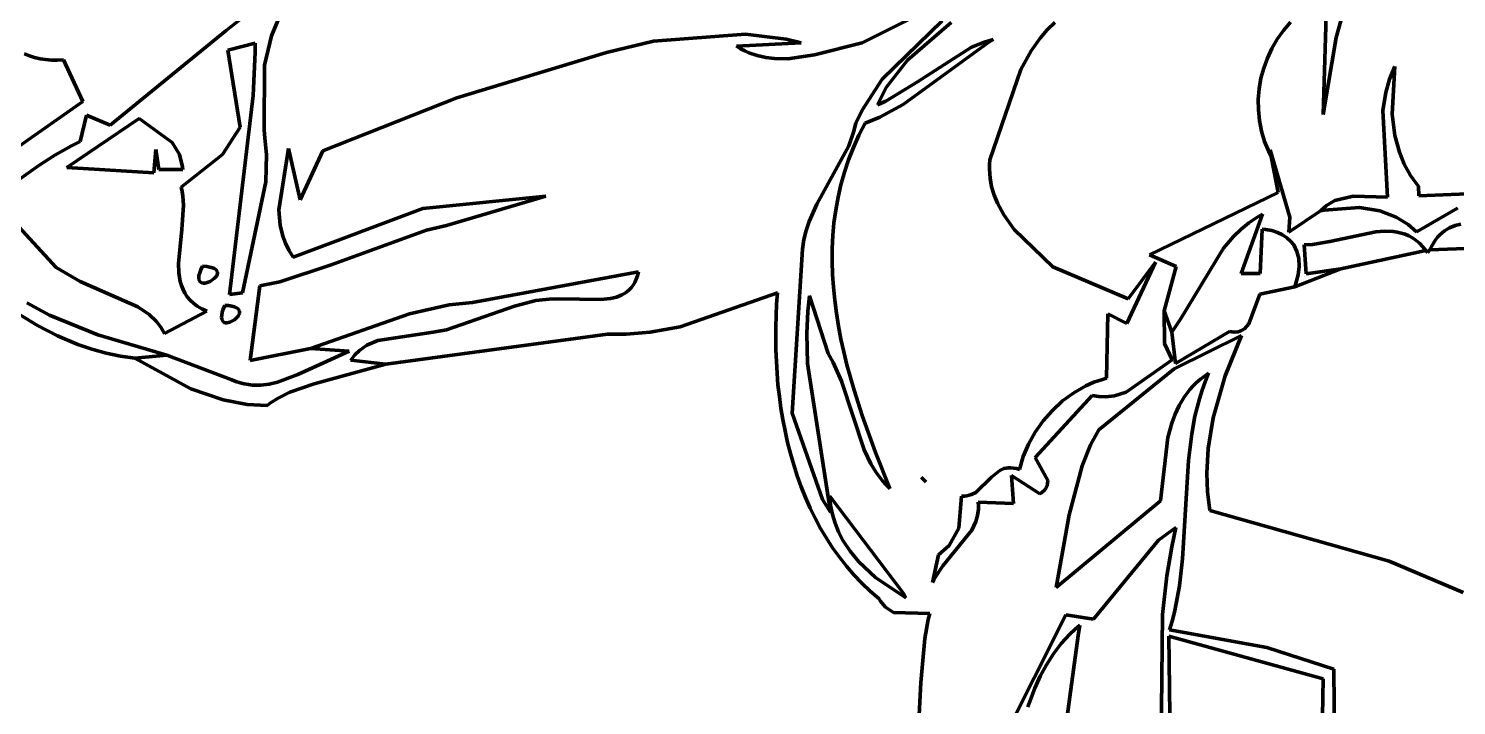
# Model space of a CAD drawing. Header units: millimetres. Extents: x 0 to 8.5, y 0 to 13.2.
# Drawn here: x 2.712 to 4.311, y 8.796 to 9.554 of the extents above; entities that cross this region are included whole.
import ezdxf

# ---------------------------------------------------------------- set-up
doc = ezdxf.new("R2010")
doc.units = ezdxf.units.MM
for name, color, linetype, lineweight in [('color#060606ff', 7, 'CONTINUOUS', 100), ('color#5c5c5cff', 7, 'CONTINUOUS', 100), ('color#ffffffff', 7, 'CONTINUOUS', 100)]:
    doc.layers.add(name, color=color, linetype=linetype, lineweight=lineweight)

msp = doc.modelspace()

# ---------------------------------------------------------------- linework, layer by layer
at = {"layer": 'color#060606ff'}
for p, q in [((4.1764, 9.5442), (4.2193, 9.6977)), ((4.1662, 9.6119), (4.1617, 9.458)), ((2.9334, 9.552), (2.9667, 9.5782)), ((2.9937, 9.5685), (2.9843, 9.546)), ((3.6457, 9.5381), (3.6992, 9.5649)), ((3.7352, 9.5628), (3.6681, 9.4974)), ((3.6962, 9.5186), (3.7451, 9.5609)), ((3.8613, 9.5611), (3.8526, 9.5526)), ((4.1173, 9.5521), (4.1252, 9.5613)), ((2.8035, 9.4459), (2.9334, 9.552)), ((2.9843, 9.546), (2.9765, 9.5132)), ((3.4118, 9.5399), (3.5148, 9.5477)), ((3.5148, 9.5477), (3.5603, 9.5421)), ((3.8526, 9.5526), (3.8448, 9.5435)), ((4.1103, 9.5422), (4.1173, 9.5521)), ((2.9659, 9.5376), (2.9352, 9.5301)), ((2.9352, 9.5301), (2.9492, 9.4435)), ((2.9659, 9.5278), (2.9659, 9.5376)), ((3.3594, 9.5272), (3.4118, 9.5399)), ((3.5771, 9.5381), (3.5049, 9.5343)), ((3.5049, 9.5343), (3.5095, 9.5315)), ((3.5095, 9.5315), (3.5141, 9.5291)), ((3.5141, 9.5291), (3.5187, 9.527)), ((3.5603, 9.5421), (3.5771, 9.5381)), ((3.592, 9.5246), (3.6457, 9.5381)), ((3.6914, 9.4689), (3.7874, 9.5388)), ((3.768, 9.5332), (3.7074, 9.4943)), ((3.7823, 9.539), (3.768, 9.5332)), ((3.7924, 9.5419), (3.7823, 9.539)), ((3.7874, 9.5388), (3.7924, 9.5419)), ((3.8346, 9.529), (3.8232, 9.5084)), ((3.8448, 9.5435), (3.8346, 9.529)), ((4.0992, 9.521), (4.1043, 9.5319)), ((4.1043, 9.5319), (4.1103, 9.5422)), ((4.1617, 9.458), (4.1764, 9.5442)), ((2.7075, 9.5257), (2.7132, 9.5236)), ((2.7132, 9.5236), (2.719, 9.5218)), ((2.719, 9.5218), (2.725, 9.5204)), ((2.725, 9.5204), (2.7312, 9.5194)), ((2.7312, 9.5194), (2.7377, 9.5189)), ((2.7377, 9.5189), (2.7443, 9.5188)), ((2.7443, 9.5188), (2.7512, 9.5191)), ((2.7512, 9.5191), (2.7728, 9.4725)), ((2.9637, 9.479), (2.9659, 9.5278)), ((2.9765, 9.5132), (2.9758, 9.4408)), ((3.1918, 9.4766), (3.3594, 9.5272)), ((3.5187, 9.527), (3.5281, 9.5238)), ((3.5281, 9.5238), (3.5377, 9.5217)), ((3.5377, 9.5217), (3.5474, 9.5205)), ((3.5474, 9.5205), (3.5622, 9.5204)), ((3.5622, 9.5204), (3.592, 9.5246)), ((3.6725, 9.4882), (3.6962, 9.5186)), ((4.0952, 9.5098), (4.0992, 9.521)), ((3.6681, 9.4974), (3.6454, 9.4626)), ((3.8232, 9.5084), (3.7886, 9.4071)), ((4.0901, 9.4867), (4.0921, 9.4984)), ((4.0921, 9.4984), (4.0952, 9.5098)), ((4.236, 9.4973), (4.2319, 9.4825)), ((4.2419, 9.5118), (4.236, 9.4973)), ((4.2389, 9.4584), (4.2419, 9.5118)), ((3.6627, 9.4686), (3.6725, 9.4882)), ((3.7074, 9.4943), (3.6722, 9.4728)), ((4.0891, 9.4748), (4.0901, 9.4867)), ((4.2319, 9.4825), (4.2287, 9.4624)), ((2.7728, 9.4725), (2.5469, 9.3136)), ((2.9373, 9.2561), (2.9637, 9.479)), ((3.0415, 9.4172), (3.1918, 9.4766)), ((3.6722, 9.4728), (3.6627, 9.4686)), ((3.6655, 9.4549), (3.6914, 9.4689)), ((4.0892, 9.463), (4.0891, 9.4748)), ((2.8359, 9.4533), (2.7552, 9.3984)), ((2.7698, 9.4277), (2.777, 9.4572)), ((2.777, 9.4572), (2.8035, 9.4459)), ((2.873, 9.4266), (2.8359, 9.4533)), ((3.6454, 9.4626), (3.6385, 9.4483)), ((3.649, 9.4483), (3.6655, 9.4549)), ((4.0904, 9.4511), (4.0892, 9.463)), ((4.0927, 9.4393), (4.0904, 9.4511)), ((4.2287, 9.4624), (4.2339, 9.3651)), ((4.242, 9.4342), (4.2389, 9.4584)), ((2.9492, 9.4435), (2.9295, 9.4132)), ((2.9758, 9.4408), (2.9769, 9.4312)), ((3.636, 9.4379), (3.6307, 9.4229)), ((3.6357, 9.421), (3.6419, 9.4348)), ((3.6385, 9.4483), (3.636, 9.4379)), ((3.6419, 9.4348), (3.649, 9.4483)), ((4.0962, 9.4277), (4.0927, 9.4393)), ((4.247, 9.4156), (4.242, 9.4342)), ((2.7417, 9.4122), (2.7603, 9.4227)), ((2.7603, 9.4227), (2.7698, 9.4277)), ((2.8526, 9.3925), (2.8545, 9.4185)), ((2.8545, 9.4185), (2.8581, 9.3962)), ((2.8811, 9.4129), (2.873, 9.4266)), ((2.9769, 9.4312), (2.9785, 9.4129)), ((2.9925, 9.3511), (3.0034, 9.4198)), ((3.0034, 9.4198), (3.0164, 9.3623)), ((3.0164, 9.3623), (3.0415, 9.4172)), ((3.6307, 9.4229), (3.5949, 9.3573)), ((3.6303, 9.4072), (3.6357, 9.421)), ((4.1009, 9.4164), (4.0962, 9.4277)), ((4.1243, 9.3428), (4.1022, 9.4182)), ((4.1022, 9.4182), (4.1036, 9.4108)), ((2.6891, 9.3761), (2.7237, 9.4008)), ((2.7237, 9.4008), (2.7417, 9.4122)), ((2.8847, 9.3992), (2.8811, 9.4129)), ((2.9295, 9.4132), (2.8832, 9.3764)), ((2.9785, 9.4129), (2.9779, 9.3826)), ((3.6256, 9.3933), (3.6303, 9.4072)), ((3.7882, 9.4018), (3.788, 9.3967)), ((3.7886, 9.4071), (3.7882, 9.4018)), ((4.1036, 9.4108), (4.1009, 9.4164)), ((4.2525, 9.4023), (4.247, 9.4156)), ((4.2596, 9.3896), (4.2525, 9.4023)), ((2.7552, 9.3984), (2.8526, 9.3925)), ((2.8581, 9.3962), (2.885, 9.3962)), ((2.885, 9.3962), (2.8847, 9.3992)), ((3.6217, 9.3792), (3.6256, 9.3933)), ((3.788, 9.3967), (3.7887, 9.3866)), ((3.7887, 9.3866), (3.7905, 9.3769)), ((4.2654, 9.3815), (4.2596, 9.3896)), ((2.8832, 9.3764), (2.8843, 9.3715)), ((2.8843, 9.3715), (2.885, 9.3665)), ((2.9779, 9.3826), (2.9519, 9.258)), ((3.6185, 9.3651), (3.6217, 9.3792)), ((3.7905, 9.3769), (3.7933, 9.3675)), ((4.2685, 9.3777), (4.2654, 9.3815)), ((4.2687, 9.3666), (4.2685, 9.3777)), ((4.4358, 9.3736), (4.2687, 9.3666)), ((2.8856, 9.3562), (2.8837, 9.3289)), ((2.885, 9.3665), (2.8856, 9.3562)), ((3.2912, 9.3664), (3.1536, 9.3526)), ((3.18, 9.3335), (3.2912, 9.3664)), ((3.5949, 9.3573), (3.5861, 9.338)), ((3.6159, 9.3508), (3.6185, 9.3651)), ((3.7933, 9.3675), (3.797, 9.3584)), ((3.797, 9.3584), (3.8041, 9.3454)), ((4.1653, 9.3559), (4.1589, 9.35)), ((4.1746, 9.3614), (4.1653, 9.3559)), ((4.1952, 9.3664), (4.1746, 9.3614)), ((4.2339, 9.3651), (4.1952, 9.3664)), ((2.743, 9.2865), (2.6883, 9.3464)), ((2.9939, 9.3341), (2.9925, 9.3511)), ((3.1536, 9.3526), (3.0086, 9.2981)), ((3.5861, 9.338), (3.5827, 9.328)), ((3.614, 9.3365), (3.6159, 9.3508)), ((3.8041, 9.3454), (3.8158, 9.3291)), ((4.1589, 9.35), (4.1231, 9.326)), ((4.1231, 9.326), (4.1243, 9.3428)), ((2.8837, 9.3289), (2.8801, 9.2908)), ((2.9968, 9.3217), (2.9939, 9.3341)), ((2.9998, 9.3136), (2.9968, 9.3217)), ((3.0511, 9.2893), (3.1578, 9.3282)), ((3.1578, 9.3282), (3.18, 9.3335)), ((3.5827, 9.328), (3.5802, 9.3177)), ((3.6121, 9.3078), (3.6127, 9.3222)), ((3.6127, 9.3222), (3.614, 9.3365)), ((3.8158, 9.3291), (3.8592, 9.2871)), ((3.0037, 9.3058), (2.9998, 9.3136)), ((3.0086, 9.2981), (3.0037, 9.3058)), ((3.5786, 9.3071), (3.5673, 9.1235)), ((3.5802, 9.3177), (3.5786, 9.3071)), ((3.612, 9.2933), (3.6121, 9.3078)), ((4.1815, 9.285), (4.2767, 9.3055)), ((4.2767, 9.3055), (4.2786, 9.3032)), ((4.2786, 9.3032), (4.2812, 9.3062)), ((4.2812, 9.3062), (4.4012, 9.3106)), ((2.8801, 9.2908), (2.8805, 9.2806)), ((2.9935, 9.2706), (3.0511, 9.2893)), ((3.6124, 9.2788), (3.612, 9.2933)), ((3.9738, 9.2923), (3.9418, 9.2238)), ((3.9433, 9.2514), (3.9738, 9.2923)), ((2.7699, 9.2709), (2.743, 9.2865)), ((2.8805, 9.2806), (2.8811, 9.2757)), ((2.8811, 9.2757), (2.882, 9.271)), ((3.395, 9.2816), (3.2091, 9.2474)), ((3.3909, 9.2697), (3.3925, 9.2733)), ((3.3925, 9.2733), (3.3939, 9.2772)), ((3.3939, 9.2772), (3.395, 9.2816)), ((3.6134, 9.2643), (3.6124, 9.2788)), ((3.8592, 9.2871), (3.9433, 9.2514)), ((4.13, 9.265), (4.1815, 9.285)), ((2.8345, 9.2426), (2.7699, 9.2709)), ((2.882, 9.271), (2.8834, 9.2664)), ((2.8834, 9.2664), (2.8851, 9.262)), ((2.8851, 9.262), (2.8872, 9.2578)), ((2.8872, 9.2578), (2.8899, 9.2538)), ((2.9519, 9.258), (2.9373, 9.2561)), ((2.9602, 9.1823), (2.9712, 9.2658)), ((2.9712, 9.2658), (2.9935, 9.2706)), ((3.3765, 9.2557), (3.3794, 9.2573)), ((3.3794, 9.2573), (3.3821, 9.2591)), ((3.3821, 9.2591), (3.3846, 9.2613)), ((3.3846, 9.2613), (3.3869, 9.2638)), ((3.3869, 9.2638), (3.389, 9.2666)), ((3.389, 9.2666), (3.3909, 9.2697)), ((3.5506, 9.2581), (3.4416, 9.2199)), ((3.5497, 9.2456), (3.5506, 9.2581)), ((3.6148, 9.2498), (3.6134, 9.2643)), ((4.0907, 9.2565), (4.13, 9.265)), ((2.7101, 9.2469), (2.7357, 9.233)), ((2.8472, 9.234), (2.8345, 9.2426)), ((2.8899, 9.2538), (2.8931, 9.25)), ((2.8931, 9.25), (2.8968, 9.2465)), ((2.8968, 9.2465), (2.9011, 9.2433)), ((2.9011, 9.2433), (2.9061, 9.2403)), ((3.1831, 9.2447), (3.1388, 9.2345)), ((3.1802, 9.2166), (3.2561, 9.2431)), ((3.2091, 9.2474), (3.1831, 9.2447)), ((3.2561, 9.2431), (3.2802, 9.2494)), ((3.2802, 9.2494), (3.2951, 9.2512)), ((3.2951, 9.2512), (3.3053, 9.2513)), ((3.3053, 9.2513), (3.3531, 9.2506)), ((3.3531, 9.2506), (3.3637, 9.2517)), ((3.3637, 9.2517), (3.3704, 9.2532)), ((3.3704, 9.2532), (3.3765, 9.2557)), ((3.5487, 9.22), (3.5497, 9.2456)), ((3.5847, 9.2377), (3.5865, 9.2547)), ((3.5865, 9.2547), (3.6075, 9.1902)), ((3.6167, 9.2354), (3.6148, 9.2498)), ((4.0785, 9.2234), (4.0907, 9.2565)), ((2.7221, 9.2214), (2.6933, 9.2389)), ((2.7357, 9.233), (2.7898, 9.2112)), ((2.8554, 9.2259), (2.8472, 9.234)), ((2.8603, 9.2196), (2.8554, 9.2259)), ((2.9117, 9.2377), (2.8644, 9.2124)), ((2.9061, 9.2403), (2.9117, 9.2377)), ((3.1388, 9.2345), (3.028, 9.1957)), ((3.5835, 9.2124), (3.5847, 9.2377)), ((3.6191, 9.2209), (3.6167, 9.2354)), ((3.9205, 9.2346), (3.9193, 9.1624)), ((3.9418, 9.2238), (3.9205, 9.2346)), ((3.984, 9.2012), (3.9838, 9.238)), ((3.9838, 9.238), (3.9921, 9.2142)), ((2.7444, 9.2099), (2.7221, 9.2214)), ((2.7674, 9.2002), (2.7444, 9.2099)), ((2.7898, 9.2112), (2.8669, 9.1884)), ((2.8644, 9.2124), (2.8603, 9.2196)), ((3.1033, 9.2048), (3.1653, 9.2142)), ((3.3605, 9.2119), (3.1123, 9.1783)), ((3.1653, 9.2142), (3.1802, 9.2166)), ((3.3812, 9.2117), (3.3605, 9.2119)), ((3.4083, 9.2139), (3.3812, 9.2117)), ((3.4416, 9.2199), (3.4083, 9.2139)), ((3.5488, 9.1942), (3.5487, 9.22)), ((3.5843, 9.1788), (3.5835, 9.2124)), ((3.6218, 9.2064), (3.6191, 9.2209)), ((3.9921, 9.2142), (3.9965, 9.1788)), ((4.0704, 9.2104), (3.9948, 9.173)), ((3.9965, 9.1788), (4.0567, 9.2147)), ((4.0521, 9.1651), (4.0704, 9.2104)), ((4.0567, 9.2147), (4.0619, 9.2142)), ((4.0619, 9.2142), (4.0664, 9.2146)), ((4.0664, 9.2146), (4.0703, 9.2159)), ((4.0703, 9.2159), (4.0735, 9.2178)), ((4.0735, 9.2178), (4.0785, 9.2234)), ((2.783, 9.1949), (2.7674, 9.2002)), ((2.7989, 9.1905), (2.783, 9.1949)), ((3.028, 9.1957), (2.9602, 9.1823)), ((3.0776, 9.1887), (3.0826, 9.1937)), ((3.0826, 9.1937), (3.091, 9.1995)), ((3.091, 9.1995), (3.1033, 9.2048)), ((3.5502, 9.1682), (3.5488, 9.1942)), ((3.625, 9.192), (3.6218, 9.2064)), ((3.9927, 9.1832), (3.984, 9.2012)), ((2.815, 9.1871), (2.7989, 9.1905)), ((2.8313, 9.1849), (2.815, 9.1871)), ((2.8669, 9.1884), (2.8313, 9.1849)), ((3.073, 9.1828), (3.0776, 9.1887)), ((3.1123, 9.1783), (3.073, 9.1828)), ((3.61, 9.0124), (3.5843, 9.1788)), ((3.6075, 9.1902), (3.6132, 9.1802)), ((3.6132, 9.1802), (3.6223, 9.1591)), ((3.6285, 9.1776), (3.625, 9.192)), ((3.6364, 9.1491), (3.6285, 9.1776)), ((3.9413, 9.147), (3.9927, 9.1832)), ((3.5513, 9.1551), (3.5502, 9.1682)), ((3.9145, 9.1612), (3.905, 9.1579)), ((3.9948, 9.173), (3.9105, 9.1045)), ((3.9193, 9.1624), (3.9145, 9.1612)), ((4.02, 9.1577), (4.0242, 9.1614)), ((4.0242, 9.1614), (4.0287, 9.1649)), ((4.0287, 9.1649), (4.0335, 9.1681)), ((4.0335, 9.1681), (4.0296, 9.1586)), ((4.0386, 9.1182), (4.0521, 9.1651)), ((3.5528, 9.1421), (3.5513, 9.1551)), ((3.6223, 9.1591), (3.6477, 9.0821)), ((3.6454, 9.1208), (3.6364, 9.1491)), ((3.8825, 9.1462), (3.87, 9.137)), ((3.8958, 9.1538), (3.8825, 9.1462)), ((3.905, 9.1579), (3.8958, 9.1538)), ((3.9282, 9.1429), (3.9413, 9.147)), ((4.006, 9.1412), (4.0124, 9.1498)), ((4.0124, 9.1498), (4.0161, 9.1538)), ((4.0161, 9.1538), (4.02, 9.1577)), ((4.0262, 9.149), (4.0231, 9.1393)), ((4.0296, 9.1586), (4.0262, 9.149)), ((3.5546, 9.1291), (3.5528, 9.1421)), ((3.5567, 9.1162), (3.5546, 9.1291)), ((3.8393, 9.0735), (3.9032, 9.143)), ((3.87, 9.137), (3.8585, 9.1264)), ((3.9032, 9.143), (3.9107, 9.1419)), ((3.9107, 9.1419), (3.9179, 9.1417)), ((3.9179, 9.1417), (3.9282, 9.1429)), ((3.996, 9.1222), (4.0006, 9.1319)), ((4.0006, 9.1319), (4.006, 9.1412)), ((4.0205, 9.1296), (4.0182, 9.1198)), ((4.0231, 9.1393), (4.0205, 9.1296)), ((3.5592, 9.1034), (3.5567, 9.1162)), ((3.5673, 9.1235), (3.6013, 9.0265)), ((3.6604, 9.0793), (3.6454, 9.1208)), ((3.8482, 9.1147), (3.8392, 9.102)), ((3.8585, 9.1264), (3.8482, 9.1147)), ((3.9923, 9.1121), (3.996, 9.1222)), ((4.0182, 9.1198), (4.0145, 9.1001)), ((4.033, 9.0839), (4.0386, 9.1182)), ((3.5621, 9.0906), (3.5592, 9.1034)), ((3.8392, 9.102), (3.8316, 9.0886)), ((3.9105, 9.1045), (3.9013, 9.0878)), ((3.9879, 9.0962), (3.9923, 9.1121)), ((4.0145, 9.1001), (4.0108, 9.0704)), ((3.5653, 9.078), (3.5621, 9.0906)), ((3.6477, 9.0821), (3.6552, 9.0667)), ((3.8316, 9.0886), (3.8258, 9.0747)), ((3.9013, 9.0878), (3.8917, 9.0645)), ((3.9794, 9.0251), (3.9879, 9.0962)), ((4.0315, 9.0562), (4.033, 9.0839)), ((3.5689, 9.0654), (3.5653, 9.078)), ((3.5729, 9.0531), (3.5689, 9.0654)), ((3.6552, 9.0667), (3.6613, 9.0569)), ((3.6767, 9.0389), (3.6604, 9.0793)), ((3.8258, 9.0747), (3.8217, 9.0604)), ((3.8535, 9.0479), (3.8393, 9.0735)), ((4.0108, 9.0704), (4.0043, 8.96)), ((3.5773, 9.0409), (3.5729, 9.0531)), ((3.6613, 9.0569), (3.6684, 9.0476)), ((3.7118, 9.0514), (3.7167, 9.0465)), ((3.7167, 9.0465), (3.7118, 9.0514)), ((3.7905, 9.0517), (3.7727, 9.0343)), ((3.7997, 9.0593), (3.7905, 9.0517)), ((3.8041, 9.0612), (3.7997, 9.0593)), ((3.8066, 9.0618), (3.8041, 9.0612)), ((3.8092, 9.0621), (3.8066, 9.0618)), ((3.812, 9.0622), (3.8092, 9.0621)), ((3.815, 9.0619), (3.812, 9.0622)), ((3.8149, 9.0221), (3.8128, 9.0537)), ((3.8128, 9.0537), (3.8445, 9.0328)), ((3.8182, 9.0614), (3.815, 9.0619)), ((3.8217, 9.0604), (3.8182, 9.0614)), ((3.8917, 9.0645), (3.8774, 9.0094)), ((4.0323, 9.0353), (4.0315, 9.0562)), ((3.5821, 9.0289), (3.5773, 9.0409)), ((3.6684, 9.0476), (3.6724, 9.0432)), ((3.6724, 9.0432), (3.6767, 9.0389)), ((3.7727, 9.0343), (3.7681, 9.0321)), ((3.8445, 9.0328), (3.8463, 9.0341)), ((3.8463, 9.0341), (3.8504, 9.038)), ((3.8504, 9.038), (3.8527, 9.0421)), ((3.8527, 9.0421), (3.8535, 9.0479)), ((4.035, 9.0143), (4.0323, 9.0353)), ((3.5873, 9.0171), (3.5821, 9.0289)), ((3.593, 9.0056), (3.5873, 9.0171)), ((3.6013, 9.0265), (3.61, 9.0124)), ((3.6093, 9.0304), (3.6102, 9.0199)), ((3.6923, 8.9209), (3.6093, 9.0304)), ((3.6102, 9.0199), (3.6122, 9.0097)), ((3.7568, 9.0305), (3.7537, 8.9947)), ((3.76, 9.0305), (3.7568, 9.0305)), ((3.7629, 9.0308), (3.76, 9.0305)), ((3.7681, 9.0321), (3.7629, 9.0308)), ((3.7758, 9.0197), (3.7756, 9.0236)), ((3.7756, 9.0236), (3.8149, 9.0221)), ((3.7758, 9.0159), (3.7758, 9.0197)), ((3.8626, 8.9282), (3.9794, 9.0251)), ((3.599, 8.9943), (3.593, 9.0056)), ((3.6122, 9.0097), (3.6152, 9)), ((3.7684, 8.9924), (3.7729, 9.0019)), ((3.7729, 9.0019), (3.7748, 9.0087)), ((3.7748, 9.0087), (3.7758, 9.0159)), ((3.8774, 9.0094), (3.8626, 8.9282)), ((4.2355, 8.9575), (4.035, 9.0143)), ((3.6056, 8.9832), (3.599, 8.9943)), ((3.6152, 9), (3.619, 8.9906)), ((3.619, 8.9906), (3.6237, 8.9816)), ((3.7358, 8.9523), (3.7684, 8.9924)), ((3.7537, 8.9947), (3.7429, 8.9751)), ((3.9967, 8.9952), (3.9774, 8.9809)), ((3.9921, 8.9736), (3.9967, 8.9952)), ((3.6125, 8.9725), (3.6056, 8.9832)), ((3.62, 8.962), (3.6125, 8.9725)), ((3.6237, 8.9816), (3.632, 8.9689)), ((3.7429, 8.9751), (3.7309, 8.9646)), ((3.9774, 8.9809), (3.9047, 8.8926)), ((3.9866, 8.9412), (3.9921, 8.9736)), ((3.6279, 8.9519), (3.62, 8.962)), ((3.632, 8.9689), (3.6418, 8.957)), ((3.6418, 8.957), (3.6606, 8.9394)), ((3.7309, 8.9646), (3.7243, 8.9337)), ((4.0043, 8.96), (4.0008, 8.93)), ((4.3186, 8.9223), (4.2355, 8.9575)), ((3.6363, 8.9422), (3.6279, 8.9519)), ((3.6452, 8.9328), (3.6363, 8.9422)), ((3.6606, 8.9394), (3.6946, 8.9165)), ((3.7258, 8.937), (3.7358, 8.9523)), ((3.9819, 8.8977), (3.9866, 8.9412)), ((3.6546, 8.9238), (3.6452, 8.9328)), ((3.6645, 8.9152), (3.6546, 8.9238)), ((3.7243, 8.9337), (3.7258, 8.937)), ((4.0008, 8.93), (3.9973, 8.9102)), ((3.6658, 8.913), (3.6645, 8.9152)), ((3.6718, 8.9059), (3.6658, 8.913)), ((3.6806, 8.9002), (3.6718, 8.9059)), ((3.6946, 8.9165), (3.6923, 8.9209)), ((3.9973, 8.9102), (3.9951, 8.9003)), ((3.7214, 8.899), (3.6806, 8.9002)), ((3.7156, 8.8711), (3.7196, 8.8921)), ((3.7196, 8.8921), (3.7214, 8.899)), ((3.8735, 8.8976), (3.787, 8.7249)), ((3.9047, 8.8926), (3.8735, 8.8976)), ((3.9796, 8.6786), (3.9819, 8.8977)), ((3.9925, 8.8905), (3.9896, 8.8807)), ((3.9951, 8.9003), (3.9925, 8.8905)), ((3.8873, 8.8742), (3.8729, 8.7671)), ((3.8732, 8.8707), (3.8782, 8.8759)), ((3.8782, 8.8759), (3.8836, 8.881)), ((3.8836, 8.881), (3.8892, 8.8859)), ((3.8892, 8.8859), (3.8873, 8.8742)), ((3.989, 8.8737), (3.9907, 8.7229)), ((4.1618, 8.8256), (3.989, 8.8737)), ((3.9896, 8.8807), (4.0988, 8.8607)), ((3.7113, 8.8217), (3.7156, 8.8711)), ((3.8596, 8.8536), (3.8684, 8.8652)), ((3.8684, 8.8652), (3.8732, 8.8707)), ((4.0988, 8.8607), (4.1735, 8.8366)), ((3.8448, 8.8286), (3.8518, 8.8414)), ((3.8518, 8.8414), (3.8596, 8.8536)), ((3.8387, 8.8153), (3.8448, 8.8286)), ((4.1608, 8.7839), (4.1618, 8.8256)), ((4.1735, 8.8366), (4.1746, 8.7181)), ((3.7058, 8.7152), (3.7113, 8.8217)), ((3.831, 8.7945), (3.8387, 8.8153))]:
    msp.add_line(p, q, dxfattribs=at)
at = {"layer": 'color#5c5c5cff'}
for p, q in [((4.1036, 9.4108), (4.1022, 9.4182)), ((4.1022, 9.4182), (4.1243, 9.3428)), ((4.1114, 9.3705), (4.1036, 9.4108)), ((3.9672, 9.3008), (4.1114, 9.3705)), ((4.1628, 9.3508), (4.2024, 9.3536)), ((4.2024, 9.3536), (4.2253, 9.3499)), ((4.2694, 9.3284), (4.3122, 9.3529)), ((4.07, 9.2799), (4.0937, 9.3463)), ((4.0884, 9.3432), (4.0786, 9.3366)), ((4.0937, 9.3463), (4.0884, 9.3432)), ((4.1231, 9.326), (4.1589, 9.35)), ((4.1243, 9.3428), (4.1231, 9.326)), ((4.1589, 9.35), (4.1628, 9.3508)), ((4.2253, 9.3499), (4.2434, 9.343)), ((4.2434, 9.343), (4.2569, 9.3346)), ((4.0614, 9.3211), (4.0503, 9.308)), ((4.0696, 9.3292), (4.0614, 9.3211)), ((4.0786, 9.3366), (4.0696, 9.3292)), ((4.0934, 9.3296), (4.0911, 9.2797)), ((4.0973, 9.3292), (4.0934, 9.3296)), ((4.1044, 9.3278), (4.0973, 9.3292)), ((4.1107, 9.3258), (4.1044, 9.3278)), ((4.1163, 9.3231), (4.1107, 9.3258)), ((4.1212, 9.3199), (4.1163, 9.3231)), ((4.2205, 9.3265), (4.1693, 9.3157)), ((4.2304, 9.3272), (4.2205, 9.3265)), ((4.24, 9.3268), (4.2304, 9.3272)), ((4.2446, 9.3261), (4.24, 9.3268)), ((4.2491, 9.3251), (4.2446, 9.3261)), ((4.2535, 9.3237), (4.2491, 9.3251)), ((4.2578, 9.3219), (4.2535, 9.3237)), ((4.2569, 9.3346), (4.2664, 9.3266)), ((4.2619, 9.3196), (4.2578, 9.3219)), ((4.2664, 9.3266), (4.2694, 9.3284)), ((4.2923, 9.323), (4.2898, 9.3203)), ((4.2976, 9.3275), (4.2923, 9.323)), ((4.3033, 9.3309), (4.2976, 9.3275)), ((4.3094, 9.3334), (4.3033, 9.3309)), ((4.3158, 9.335), (4.3094, 9.3334)), ((4.0503, 9.308), (4.0019, 9.2285)), ((4.1253, 9.3161), (4.1212, 9.3199)), ((4.1287, 9.3118), (4.1253, 9.3161)), ((4.1323, 9.3046), (4.1287, 9.3118)), ((4.1496, 9.3122), (4.1404, 9.3117)), ((4.1404, 9.3117), (4.1427, 9.2793)), ((4.1693, 9.3157), (4.1496, 9.3122)), ((4.2659, 9.3169), (4.2619, 9.3196)), ((4.2697, 9.3136), (4.2659, 9.3169)), ((4.2733, 9.3098), (4.2697, 9.3136)), ((4.2767, 9.3055), (4.2733, 9.3098)), ((4.2786, 9.3032), (4.2767, 9.3055)), ((4.2812, 9.3062), (4.2786, 9.3032)), ((4.2831, 9.3102), (4.2812, 9.3062)), ((4.2852, 9.3139), (4.2831, 9.3102)), ((4.2874, 9.3173), (4.2852, 9.3139)), ((4.2898, 9.3203), (4.2874, 9.3173)), ((3.9971, 9.2878), (3.9672, 9.3008)), ((4.1344, 9.2964), (4.1323, 9.3046)), ((4.1349, 9.2876), (4.1344, 9.2964)), ((2.9027, 9.2751), (2.903, 9.2776)), ((2.9028, 9.2731), (2.9027, 9.2751)), ((2.9034, 9.2716), (2.9028, 9.2731)), ((2.903, 9.2776), (2.9038, 9.2806)), ((2.9038, 9.2806), (2.9052, 9.284)), ((2.9052, 9.284), (2.9071, 9.288)), ((2.9071, 9.288), (2.9116, 9.2876)), ((2.9116, 9.2876), (2.9152, 9.287)), ((2.9152, 9.287), (2.9182, 9.2862)), ((2.9205, 9.2744), (2.9156, 9.271)), ((2.9182, 9.2862), (2.9204, 9.2852)), ((2.9204, 9.2852), (2.9221, 9.284)), ((2.9228, 9.2772), (2.9205, 9.2744)), ((2.9221, 9.284), (2.9231, 9.2828)), ((2.9235, 9.2786), (2.9228, 9.2772)), ((2.9231, 9.2828), (2.9237, 9.2814)), ((2.9238, 9.28), (2.9235, 9.2786)), ((2.9237, 9.2814), (2.9238, 9.28)), ((3.2091, 9.2474), (3.395, 9.2816)), ((3.3925, 9.2733), (3.3909, 9.2697)), ((3.3939, 9.2772), (3.3925, 9.2733)), ((3.395, 9.2816), (3.3939, 9.2772)), ((3.9838, 9.238), (3.9971, 9.2878)), ((4.0911, 9.2797), (4.07, 9.2799)), ((4.1815, 9.285), (4.13, 9.265)), ((4.13, 9.265), (4.1338, 9.2782)), ((4.1338, 9.2782), (4.1349, 9.2876)), ((4.1427, 9.2793), (4.1815, 9.285)), ((2.9042, 9.2704), (2.9034, 9.2716)), ((2.9054, 9.2696), (2.9042, 9.2704)), ((2.9068, 9.2691), (2.9054, 9.2696)), ((2.9084, 9.269), (2.9068, 9.2691)), ((2.9101, 9.2691), (2.9084, 9.269)), ((2.9156, 9.271), (2.9101, 9.2691)), ((3.3794, 9.2573), (3.3765, 9.2557)), ((3.3821, 9.2591), (3.3794, 9.2573)), ((3.3846, 9.2613), (3.3821, 9.2591)), ((3.3869, 9.2638), (3.3846, 9.2613)), ((3.389, 9.2666), (3.3869, 9.2638)), ((3.3909, 9.2697), (3.389, 9.2666)), ((2.9301, 9.2399), (2.9318, 9.2441)), ((2.9318, 9.2441), (2.9361, 9.2438)), ((2.9361, 9.2438), (2.9397, 9.2433)), ((2.9397, 9.2433), (2.9426, 9.2425)), ((2.9426, 9.2425), (2.9449, 9.2415)), ((2.9449, 9.2415), (2.9466, 9.2404)), ((3.1388, 9.2345), (3.1831, 9.2447)), ((3.2561, 9.2431), (3.1802, 9.2166)), ((3.1831, 9.2447), (3.2091, 9.2474)), ((3.2802, 9.2494), (3.2561, 9.2431)), ((3.2951, 9.2512), (3.2802, 9.2494)), ((3.3053, 9.2513), (3.2951, 9.2512)), ((3.3531, 9.2506), (3.3053, 9.2513)), ((3.3637, 9.2517), (3.3531, 9.2506)), ((3.3704, 9.2532), (3.3637, 9.2517)), ((3.3765, 9.2557), (3.3704, 9.2532)), ((2.9283, 9.2307), (2.9285, 9.2332)), ((2.9286, 9.2286), (2.9283, 9.2307)), ((2.9285, 9.2332), (2.9291, 9.2363)), ((2.9292, 9.227), (2.9286, 9.2286)), ((2.9291, 9.2363), (2.9301, 9.2399)), ((2.9301, 9.2258), (2.9292, 9.227)), ((2.9313, 9.225), (2.9301, 9.2258)), ((2.9327, 9.2246), (2.9313, 9.225)), ((2.9376, 9.2251), (2.9342, 9.2245)), ((2.9427, 9.2278), (2.9376, 9.2251)), ((2.9468, 9.2318), (2.9427, 9.2278)), ((2.9466, 9.2404), (2.9477, 9.2391)), ((2.9483, 9.2348), (2.9468, 9.2318)), ((2.9477, 9.2391), (2.9483, 9.2377)), ((2.9483, 9.2377), (2.9485, 9.2363)), ((2.9485, 9.2363), (2.9483, 9.2348)), ((3.028, 9.1957), (3.1388, 9.2345)), ((3.9921, 9.2142), (3.9838, 9.238)), ((4.0019, 9.2285), (3.9921, 9.2142)), ((2.9342, 9.2245), (2.9327, 9.2246)), ((3.1653, 9.2142), (3.1033, 9.2048)), ((3.1802, 9.2166), (3.1653, 9.2142)), ((3.0712, 9.1926), (3.028, 9.1957)), ((3.0826, 9.1937), (3.0776, 9.1887)), ((3.091, 9.1995), (3.0826, 9.1937)), ((3.1033, 9.2048), (3.091, 9.1995)), ((2.8313, 9.1849), (2.8669, 9.1884)), ((2.894, 9.1506), (2.8313, 9.1849)), ((2.8669, 9.1884), (2.9396, 9.1608)), ((3.0136, 9.1665), (3.0712, 9.1926)), ((3.1123, 9.1783), (3.0321, 9.1563)), ((3.0776, 9.1887), (3.073, 9.1828)), ((3.073, 9.1828), (3.1123, 9.1783)), ((2.9908, 9.1581), (3.0136, 9.1665)), ((2.9302, 9.1381), (2.894, 9.1506)), ((2.9396, 9.1608), (2.9443, 9.1588)), ((2.9443, 9.1588), (2.949, 9.1573)), ((2.949, 9.1573), (2.9537, 9.1561)), ((2.9537, 9.1561), (2.9584, 9.1553)), ((2.9584, 9.1553), (2.9631, 9.1548)), ((2.9631, 9.1548), (2.9724, 9.1548)), ((2.9724, 9.1548), (2.9816, 9.156)), ((2.9816, 9.156), (2.9908, 9.1581)), ((3.0046, 9.1468), (2.9916, 9.1402)), ((3.0321, 9.1563), (3.0046, 9.1468)), ((2.9571, 9.133), (2.9302, 9.1381)), ((2.9792, 9.1318), (2.9571, 9.133)), ((2.9832, 9.1348), (2.9792, 9.1318)), ((2.9916, 9.1402), (2.9832, 9.1348)), ((3.7118, 9.0514), (3.7167, 9.0465)), ((3.7167, 9.0465), (3.7118, 9.0514))]:
    msp.add_line(p, q, dxfattribs=at)
at = {"layer": 'color#ffffffff'}
for p, q in [((4.2193, 9.6977), (4.1764, 9.5442)), ((4.1617, 9.458), (4.1662, 9.6119)), ((2.9667, 9.5782), (2.9334, 9.552)), ((2.9843, 9.546), (2.9937, 9.5685)), ((3.6992, 9.5649), (3.6457, 9.5381)), ((3.6681, 9.4974), (3.7352, 9.5628)), ((3.7451, 9.5609), (3.6962, 9.5186)), ((3.8526, 9.5526), (3.8613, 9.5611)), ((4.1252, 9.5613), (4.1173, 9.5521)), ((2.9334, 9.552), (2.8035, 9.4459)), ((2.9765, 9.5132), (2.9843, 9.546)), ((3.5148, 9.5477), (3.4118, 9.5399)), ((3.5603, 9.5421), (3.5148, 9.5477)), ((3.8448, 9.5435), (3.8526, 9.5526)), ((4.1173, 9.5521), (4.1103, 9.5422)), ((2.9352, 9.5301), (2.9659, 9.5376)), ((2.9492, 9.4435), (2.9352, 9.5301)), ((2.9659, 9.5376), (2.9659, 9.5278)), ((3.4118, 9.5399), (3.3594, 9.5272)), ((3.5049, 9.5343), (3.5771, 9.5381)), ((3.5095, 9.5315), (3.5049, 9.5343)), ((3.5141, 9.5291), (3.5095, 9.5315)), ((3.5187, 9.527), (3.5141, 9.5291)), ((3.5771, 9.5381), (3.5603, 9.5421)), ((3.6457, 9.5381), (3.592, 9.5246)), ((3.7874, 9.5388), (3.6914, 9.4689)), ((3.7074, 9.4943), (3.768, 9.5332)), ((3.768, 9.5332), (3.7823, 9.539)), ((3.7823, 9.539), (3.7924, 9.5419)), ((3.7924, 9.5419), (3.7874, 9.5388)), ((3.8232, 9.5084), (3.8346, 9.529)), ((3.8346, 9.529), (3.8448, 9.5435)), ((4.1043, 9.5319), (4.0992, 9.521)), ((4.1103, 9.5422), (4.1043, 9.5319)), ((4.1764, 9.5442), (4.1617, 9.458)), ((2.7132, 9.5236), (2.7075, 9.5257)), ((2.719, 9.5218), (2.7132, 9.5236)), ((2.725, 9.5204), (2.719, 9.5218)), ((2.7312, 9.5194), (2.725, 9.5204)), ((2.7377, 9.5189), (2.7312, 9.5194)), ((2.7443, 9.5188), (2.7377, 9.5189)), ((2.7512, 9.5191), (2.7443, 9.5188)), ((2.7728, 9.4725), (2.7512, 9.5191)), ((2.9659, 9.5278), (2.9637, 9.479)), ((2.9758, 9.4408), (2.9765, 9.5132)), ((3.3594, 9.5272), (3.1918, 9.4766)), ((3.5281, 9.5238), (3.5187, 9.527)), ((3.5377, 9.5217), (3.5281, 9.5238)), ((3.5474, 9.5205), (3.5377, 9.5217)), ((3.5622, 9.5204), (3.5474, 9.5205)), ((3.592, 9.5246), (3.5622, 9.5204)), ((3.6962, 9.5186), (3.6725, 9.4882)), ((4.0992, 9.521), (4.0952, 9.5098)), ((3.6454, 9.4626), (3.6681, 9.4974)), ((3.7886, 9.4071), (3.8232, 9.5084)), ((4.0921, 9.4984), (4.0901, 9.4867)), ((4.0952, 9.5098), (4.0921, 9.4984)), ((4.2319, 9.4825), (4.236, 9.4973)), ((4.236, 9.4973), (4.2419, 9.5118)), ((4.2419, 9.5118), (4.2389, 9.4584)), ((3.6725, 9.4882), (3.6627, 9.4686)), ((3.6722, 9.4728), (3.7074, 9.4943)), ((4.0901, 9.4867), (4.0891, 9.4748)), ((4.2287, 9.4624), (4.2319, 9.4825)), ((2.5469, 9.3136), (2.7728, 9.4725)), ((2.9637, 9.479), (2.9373, 9.2561)), ((3.1918, 9.4766), (3.0415, 9.4172)), ((3.6627, 9.4686), (3.6722, 9.4728)), ((3.6914, 9.4689), (3.6655, 9.4549)), ((4.0891, 9.4748), (4.0892, 9.463)), ((2.7552, 9.3984), (2.8359, 9.4533)), ((2.777, 9.4572), (2.7698, 9.4277)), ((2.8035, 9.4459), (2.777, 9.4572)), ((2.8359, 9.4533), (2.873, 9.4266)), ((3.6385, 9.4483), (3.6454, 9.4626)), ((3.6655, 9.4549), (3.649, 9.4483)), ((4.0892, 9.463), (4.0904, 9.4511)), ((4.0904, 9.4511), (4.0927, 9.4393)), ((4.2339, 9.3651), (4.2287, 9.4624)), ((4.2389, 9.4584), (4.242, 9.4342)), ((2.9295, 9.4132), (2.9492, 9.4435)), ((2.9769, 9.4312), (2.9758, 9.4408)), ((3.6307, 9.4229), (3.636, 9.4379)), ((3.6419, 9.4348), (3.6357, 9.421)), ((3.636, 9.4379), (3.6385, 9.4483)), ((3.649, 9.4483), (3.6419, 9.4348)), ((4.0927, 9.4393), (4.0962, 9.4277)), ((4.242, 9.4342), (4.247, 9.4156)), ((2.7603, 9.4227), (2.7417, 9.4122)), ((2.7698, 9.4277), (2.7603, 9.4227)), ((2.8545, 9.4185), (2.8526, 9.3925)), ((2.8581, 9.3962), (2.8545, 9.4185)), ((2.873, 9.4266), (2.8811, 9.4129)), ((2.9785, 9.4129), (2.9769, 9.4312)), ((3.0034, 9.4198), (2.9925, 9.3511)), ((3.0164, 9.3623), (3.0034, 9.4198)), ((3.0415, 9.4172), (3.0164, 9.3623)), ((3.5949, 9.3573), (3.6307, 9.4229)), ((3.6357, 9.421), (3.6303, 9.4072)), ((4.0962, 9.4277), (4.1009, 9.4164)), ((2.7237, 9.4008), (2.6891, 9.3761)), ((2.7417, 9.4122), (2.7237, 9.4008)), ((2.8811, 9.4129), (2.8847, 9.3992)), ((2.8832, 9.3764), (2.9295, 9.4132)), ((2.9779, 9.3826), (2.9785, 9.4129)), ((3.6303, 9.4072), (3.6256, 9.3933)), ((3.788, 9.3967), (3.7882, 9.4018)), ((3.7882, 9.4018), (3.7886, 9.4071)), ((4.1009, 9.4164), (4.1036, 9.4108)), ((4.1036, 9.4108), (4.1114, 9.3705)), ((4.247, 9.4156), (4.2525, 9.4023)), ((4.2525, 9.4023), (4.2596, 9.3896)), ((2.8526, 9.3925), (2.7552, 9.3984)), ((2.885, 9.3962), (2.8581, 9.3962)), ((2.8847, 9.3992), (2.885, 9.3962)), ((3.6256, 9.3933), (3.6217, 9.3792)), ((3.7887, 9.3866), (3.788, 9.3967)), ((3.7905, 9.3769), (3.7887, 9.3866)), ((4.2596, 9.3896), (4.2654, 9.3815)), ((2.8843, 9.3715), (2.8832, 9.3764)), ((2.885, 9.3665), (2.8843, 9.3715)), ((2.9519, 9.258), (2.9779, 9.3826)), ((3.6217, 9.3792), (3.6185, 9.3651)), ((3.7933, 9.3675), (3.7905, 9.3769)), ((4.1114, 9.3705), (3.9672, 9.3008)), ((4.2654, 9.3815), (4.2685, 9.3777)), ((4.2685, 9.3777), (4.2687, 9.3666)), ((4.2687, 9.3666), (4.4358, 9.3736)), ((2.8837, 9.3289), (2.8856, 9.3562)), ((2.8856, 9.3562), (2.885, 9.3665)), ((3.1536, 9.3526), (3.2912, 9.3664)), ((3.2912, 9.3664), (3.18, 9.3335)), ((3.5861, 9.338), (3.5949, 9.3573)), ((3.6185, 9.3651), (3.6159, 9.3508)), ((3.797, 9.3584), (3.7933, 9.3675)), ((3.8041, 9.3454), (3.797, 9.3584)), ((4.1589, 9.35), (4.1653, 9.3559)), ((4.2024, 9.3536), (4.1628, 9.3508)), ((4.1653, 9.3559), (4.1746, 9.3614)), ((4.1746, 9.3614), (4.1952, 9.3664)), ((4.1952, 9.3664), (4.2339, 9.3651)), ((4.2253, 9.3499), (4.2024, 9.3536)), ((4.3122, 9.3529), (4.2694, 9.3284)), ((2.6883, 9.3464), (2.743, 9.2865)), ((2.9925, 9.3511), (2.9939, 9.3341)), ((3.0086, 9.2981), (3.1536, 9.3526)), ((3.5827, 9.328), (3.5861, 9.338)), ((3.6159, 9.3508), (3.614, 9.3365)), ((3.8158, 9.3291), (3.8041, 9.3454)), ((4.0937, 9.3463), (4.07, 9.2799)), ((4.0786, 9.3366), (4.0884, 9.3432)), ((4.0884, 9.3432), (4.0937, 9.3463)), ((4.1628, 9.3508), (4.1589, 9.35)), ((4.2434, 9.343), (4.2253, 9.3499)), ((4.2569, 9.3346), (4.2434, 9.343)), ((2.8801, 9.2908), (2.8837, 9.3289)), ((2.9939, 9.3341), (2.9968, 9.3217)), ((2.9968, 9.3217), (2.9998, 9.3136)), ((3.1578, 9.3282), (3.0511, 9.2893)), ((3.18, 9.3335), (3.1578, 9.3282)), ((3.5802, 9.3177), (3.5827, 9.328)), ((3.6127, 9.3222), (3.6121, 9.3078)), ((3.614, 9.3365), (3.6127, 9.3222)), ((3.8592, 9.2871), (3.8158, 9.3291)), ((4.0503, 9.308), (4.0614, 9.3211)), ((4.0614, 9.3211), (4.0696, 9.3292)), ((4.0696, 9.3292), (4.0786, 9.3366)), ((4.0911, 9.2797), (4.0934, 9.3296)), ((4.0934, 9.3296), (4.0973, 9.3292)), ((4.0973, 9.3292), (4.1044, 9.3278)), ((4.1044, 9.3278), (4.1107, 9.3258)), ((4.1107, 9.3258), (4.1163, 9.3231)), ((4.1163, 9.3231), (4.1212, 9.3199)), ((4.1693, 9.3157), (4.2205, 9.3265)), ((4.2205, 9.3265), (4.2304, 9.3272)), ((4.2304, 9.3272), (4.24, 9.3268)), ((4.24, 9.3268), (4.2446, 9.3261)), ((4.2446, 9.3261), (4.2491, 9.3251)), ((4.2491, 9.3251), (4.2535, 9.3237)), ((4.2535, 9.3237), (4.2578, 9.3219)), ((4.2664, 9.3266), (4.2569, 9.3346)), ((4.2578, 9.3219), (4.2619, 9.3196)), ((4.2694, 9.3284), (4.2664, 9.3266)), ((4.2898, 9.3203), (4.2923, 9.323)), ((4.2923, 9.323), (4.2976, 9.3275)), ((4.2976, 9.3275), (4.3033, 9.3309)), ((4.3033, 9.3309), (4.3094, 9.3334)), ((4.3094, 9.3334), (4.3158, 9.335)), ((2.9998, 9.3136), (3.0037, 9.3058)), ((3.0037, 9.3058), (3.0086, 9.2981)), ((3.5673, 9.1235), (3.5786, 9.3071)), ((3.5786, 9.3071), (3.5802, 9.3177)), ((3.6121, 9.3078), (3.612, 9.2933)), ((4.0019, 9.2285), (4.0503, 9.308)), ((4.1212, 9.3199), (4.1253, 9.3161)), ((4.1253, 9.3161), (4.1287, 9.3118)), ((4.1287, 9.3118), (4.1323, 9.3046)), ((4.1404, 9.3117), (4.1496, 9.3122)), ((4.1427, 9.2793), (4.1404, 9.3117)), ((4.1496, 9.3122), (4.1693, 9.3157)), ((4.2767, 9.3055), (4.1815, 9.285)), ((4.2619, 9.3196), (4.2659, 9.3169)), ((4.2659, 9.3169), (4.2697, 9.3136)), ((4.2697, 9.3136), (4.2733, 9.3098)), ((4.2733, 9.3098), (4.2767, 9.3055)), ((4.4012, 9.3106), (4.2812, 9.3062)), ((4.2812, 9.3062), (4.2831, 9.3102)), ((4.2831, 9.3102), (4.2852, 9.3139)), ((4.2852, 9.3139), (4.2874, 9.3173)), ((4.2874, 9.3173), (4.2898, 9.3203)), ((2.8805, 9.2806), (2.8801, 9.2908)), ((3.0511, 9.2893), (2.9935, 9.2706)), ((3.612, 9.2933), (3.6124, 9.2788)), ((3.9418, 9.2238), (3.9738, 9.2923)), ((3.9738, 9.2923), (3.9433, 9.2514)), ((3.9672, 9.3008), (3.9971, 9.2878)), ((4.1323, 9.3046), (4.1344, 9.2964)), ((4.1344, 9.2964), (4.1349, 9.2876)), ((2.743, 9.2865), (2.7699, 9.2709)), ((2.8811, 9.2757), (2.8805, 9.2806)), ((2.882, 9.271), (2.8811, 9.2757)), ((2.903, 9.2776), (2.9027, 9.2751)), ((2.9027, 9.2751), (2.9028, 9.2731)), ((2.9028, 9.2731), (2.9034, 9.2716)), ((2.9038, 9.2806), (2.903, 9.2776)), ((2.9052, 9.284), (2.9038, 9.2806)), ((2.9071, 9.288), (2.9052, 9.284)), ((2.9116, 9.2876), (2.9071, 9.288)), ((2.9152, 9.287), (2.9116, 9.2876)), ((2.9182, 9.2862), (2.9152, 9.287)), ((2.9156, 9.271), (2.9205, 9.2744)), ((2.9204, 9.2852), (2.9182, 9.2862)), ((2.9221, 9.284), (2.9204, 9.2852)), ((2.9205, 9.2744), (2.9228, 9.2772)), ((2.9231, 9.2828), (2.9221, 9.284)), ((2.9228, 9.2772), (2.9235, 9.2786)), ((2.9237, 9.2814), (2.9231, 9.2828)), ((2.9235, 9.2786), (2.9238, 9.28)), ((2.9238, 9.28), (2.9237, 9.2814)), ((3.6124, 9.2788), (3.6134, 9.2643)), ((3.9433, 9.2514), (3.8592, 9.2871)), ((3.9971, 9.2878), (3.9838, 9.238)), ((4.07, 9.2799), (4.0911, 9.2797)), ((4.1338, 9.2782), (4.13, 9.265)), ((4.1349, 9.2876), (4.1338, 9.2782)), ((4.1815, 9.285), (4.1427, 9.2793)), ((2.7699, 9.2709), (2.8345, 9.2426)), ((2.8834, 9.2664), (2.882, 9.271)), ((2.8851, 9.262), (2.8834, 9.2664)), ((2.8872, 9.2578), (2.8851, 9.262)), ((2.8899, 9.2538), (2.8872, 9.2578)), ((2.9034, 9.2716), (2.9042, 9.2704)), ((2.9042, 9.2704), (2.9054, 9.2696)), ((2.9054, 9.2696), (2.9068, 9.2691)), ((2.9068, 9.2691), (2.9084, 9.269)), ((2.9084, 9.269), (2.9101, 9.2691)), ((2.9101, 9.2691), (2.9156, 9.271)), ((2.9373, 9.2561), (2.9519, 9.258)), ((2.9712, 9.2658), (2.9602, 9.1823)), ((2.9935, 9.2706), (2.9712, 9.2658)), ((3.4416, 9.2199), (3.5506, 9.2581)), ((3.5506, 9.2581), (3.5497, 9.2456)), ((3.6134, 9.2643), (3.6148, 9.2498)), ((4.13, 9.265), (4.0907, 9.2565)), ((2.7357, 9.233), (2.7101, 9.2469)), ((2.8345, 9.2426), (2.8472, 9.234)), ((2.8931, 9.25), (2.8899, 9.2538)), ((2.8968, 9.2465), (2.8931, 9.25)), ((2.9011, 9.2433), (2.8968, 9.2465)), ((2.9061, 9.2403), (2.9011, 9.2433)), ((2.9318, 9.2441), (2.9301, 9.2399)), ((2.9361, 9.2438), (2.9318, 9.2441)), ((2.9397, 9.2433), (2.9361, 9.2438)), ((2.9426, 9.2425), (2.9397, 9.2433)), ((2.9449, 9.2415), (2.9426, 9.2425)), ((2.9466, 9.2404), (2.9449, 9.2415)), ((3.5497, 9.2456), (3.5487, 9.22)), ((3.5865, 9.2547), (3.5847, 9.2377)), ((3.6075, 9.1902), (3.5865, 9.2547)), ((3.6148, 9.2498), (3.6167, 9.2354)), ((4.0907, 9.2565), (4.0785, 9.2234)), ((2.6933, 9.2389), (2.7221, 9.2214)), ((2.7898, 9.2112), (2.7357, 9.233)), ((2.8472, 9.234), (2.8554, 9.2259)), ((2.8554, 9.2259), (2.8603, 9.2196)), ((2.8644, 9.2124), (2.9117, 9.2377)), ((2.9117, 9.2377), (2.9061, 9.2403)), ((2.9285, 9.2332), (2.9283, 9.2307)), ((2.9283, 9.2307), (2.9286, 9.2286)), ((2.9291, 9.2363), (2.9285, 9.2332)), ((2.9286, 9.2286), (2.9292, 9.227)), ((2.9301, 9.2399), (2.9291, 9.2363)), ((2.9292, 9.227), (2.9301, 9.2258)), ((2.9301, 9.2258), (2.9313, 9.225)), ((2.9313, 9.225), (2.9327, 9.2246)), ((2.9342, 9.2245), (2.9376, 9.2251)), ((2.9376, 9.2251), (2.9427, 9.2278)), ((2.9427, 9.2278), (2.9468, 9.2318)), ((2.9477, 9.2391), (2.9466, 9.2404)), ((2.9468, 9.2318), (2.9483, 9.2348)), ((2.9483, 9.2377), (2.9477, 9.2391)), ((2.9485, 9.2363), (2.9483, 9.2377)), ((2.9483, 9.2348), (2.9485, 9.2363)), ((3.5847, 9.2377), (3.5835, 9.2124)), ((3.6167, 9.2354), (3.6191, 9.2209)), ((3.9193, 9.1624), (3.9205, 9.2346)), ((3.9205, 9.2346), (3.9418, 9.2238)), ((3.9838, 9.238), (3.984, 9.2012)), ((3.9921, 9.2142), (4.0019, 9.2285)), ((2.7221, 9.2214), (2.7444, 9.2099)), ((2.7444, 9.2099), (2.7674, 9.2002)), ((2.8669, 9.1884), (2.7898, 9.2112)), ((2.8603, 9.2196), (2.8644, 9.2124)), ((2.9327, 9.2246), (2.9342, 9.2245)), ((3.1123, 9.1783), (3.3605, 9.2119)), ((3.3605, 9.2119), (3.3812, 9.2117)), ((3.3812, 9.2117), (3.4083, 9.2139)), ((3.4083, 9.2139), (3.4416, 9.2199)), ((3.5487, 9.22), (3.5488, 9.1942)), ((3.5835, 9.2124), (3.5843, 9.1788)), ((3.6191, 9.2209), (3.6218, 9.2064)), ((3.9965, 9.1788), (3.9921, 9.2142)), ((3.9948, 9.173), (4.0704, 9.2104)), ((4.0567, 9.2147), (3.9965, 9.1788)), ((4.0704, 9.2104), (4.0521, 9.1651)), ((4.0619, 9.2142), (4.0567, 9.2147)), ((4.0664, 9.2146), (4.0619, 9.2142)), ((4.0703, 9.2159), (4.0664, 9.2146)), ((4.0735, 9.2178), (4.0703, 9.2159)), ((4.0785, 9.2234), (4.0735, 9.2178)), ((2.7674, 9.2002), (2.783, 9.1949)), ((2.783, 9.1949), (2.7989, 9.1905)), ((2.9602, 9.1823), (3.028, 9.1957)), ((3.028, 9.1957), (3.0712, 9.1926)), ((3.5488, 9.1942), (3.5502, 9.1682)), ((3.6218, 9.2064), (3.625, 9.192)), ((3.984, 9.2012), (3.9927, 9.1832)), ((2.7989, 9.1905), (2.815, 9.1871)), ((2.815, 9.1871), (2.8313, 9.1849)), ((2.8313, 9.1849), (2.894, 9.1506)), ((2.9396, 9.1608), (2.8669, 9.1884)), ((3.0712, 9.1926), (3.0136, 9.1665)), ((3.0321, 9.1563), (3.1123, 9.1783)), ((3.5843, 9.1788), (3.61, 9.0124)), ((3.6132, 9.1802), (3.6075, 9.1902)), ((3.6223, 9.1591), (3.6132, 9.1802)), ((3.625, 9.192), (3.6285, 9.1776)), ((3.6285, 9.1776), (3.6364, 9.1491)), ((3.9927, 9.1832), (3.9413, 9.147)), ((3.0136, 9.1665), (2.9908, 9.1581)), ((3.5502, 9.1682), (3.5513, 9.1551)), ((3.905, 9.1579), (3.9145, 9.1612)), ((3.9105, 9.1045), (3.9948, 9.173)), ((3.9145, 9.1612), (3.9193, 9.1624)), ((4.0242, 9.1614), (4.02, 9.1577)), ((4.0287, 9.1649), (4.0242, 9.1614)), ((4.0335, 9.1681), (4.0287, 9.1649)), ((4.0296, 9.1586), (4.0335, 9.1681)), ((4.0521, 9.1651), (4.0386, 9.1182)), ((2.894, 9.1506), (2.9302, 9.1381)), ((2.9443, 9.1588), (2.9396, 9.1608)), ((2.949, 9.1573), (2.9443, 9.1588)), ((2.9537, 9.1561), (2.949, 9.1573)), ((2.9584, 9.1553), (2.9537, 9.1561)), ((2.9631, 9.1548), (2.9584, 9.1553)), ((2.9724, 9.1548), (2.9631, 9.1548)), ((2.9816, 9.156), (2.9724, 9.1548)), ((2.9908, 9.1581), (2.9816, 9.156)), ((2.9916, 9.1402), (3.0046, 9.1468)), ((3.0046, 9.1468), (3.0321, 9.1563)), ((3.5513, 9.1551), (3.5528, 9.1421)), ((3.6477, 9.0821), (3.6223, 9.1591)), ((3.6364, 9.1491), (3.6454, 9.1208)), ((3.87, 9.137), (3.8825, 9.1462)), ((3.8825, 9.1462), (3.8958, 9.1538)), ((3.8958, 9.1538), (3.905, 9.1579)), ((3.9413, 9.147), (3.9282, 9.1429)), ((4.0124, 9.1498), (4.006, 9.1412)), ((4.0161, 9.1538), (4.0124, 9.1498)), ((4.02, 9.1577), (4.0161, 9.1538)), ((4.0231, 9.1393), (4.0262, 9.149)), ((4.0262, 9.149), (4.0296, 9.1586)), ((2.9302, 9.1381), (2.9571, 9.133)), ((2.9571, 9.133), (2.9792, 9.1318)), ((2.9792, 9.1318), (2.9832, 9.1348)), ((2.9832, 9.1348), (2.9916, 9.1402)), ((3.5528, 9.1421), (3.5546, 9.1291)), ((3.5546, 9.1291), (3.5567, 9.1162)), ((3.9032, 9.143), (3.8393, 9.0735)), ((3.8585, 9.1264), (3.87, 9.137)), ((3.9107, 9.1419), (3.9032, 9.143)), ((3.9179, 9.1417), (3.9107, 9.1419)), ((3.9282, 9.1429), (3.9179, 9.1417)), ((4.0006, 9.1319), (3.996, 9.1222)), ((4.006, 9.1412), (4.0006, 9.1319)), ((4.0182, 9.1198), (4.0205, 9.1296)), ((4.0205, 9.1296), (4.0231, 9.1393)), ((3.5567, 9.1162), (3.5592, 9.1034)), ((3.6013, 9.0265), (3.5673, 9.1235)), ((3.6454, 9.1208), (3.6604, 9.0793)), ((3.8392, 9.102), (3.8482, 9.1147)), ((3.8482, 9.1147), (3.8585, 9.1264)), ((3.996, 9.1222), (3.9923, 9.1121)), ((4.0145, 9.1001), (4.0182, 9.1198)), ((4.0386, 9.1182), (4.033, 9.0839)), ((3.5592, 9.1034), (3.5621, 9.0906)), ((3.8316, 9.0886), (3.8392, 9.102)), ((3.9013, 9.0878), (3.9105, 9.1045)), ((3.9923, 9.1121), (3.9879, 9.0962)), ((4.0108, 9.0704), (4.0145, 9.1001)), ((3.5621, 9.0906), (3.5653, 9.078)), ((3.6552, 9.0667), (3.6477, 9.0821)), ((3.8258, 9.0747), (3.8316, 9.0886)), ((3.8917, 9.0645), (3.9013, 9.0878)), ((3.9879, 9.0962), (3.9794, 9.0251)), ((4.033, 9.0839), (4.0315, 9.0562)), ((3.5653, 9.078), (3.5689, 9.0654)), ((3.5689, 9.0654), (3.5729, 9.0531)), ((3.6613, 9.0569), (3.6552, 9.0667)), ((3.6604, 9.0793), (3.6767, 9.0389)), ((3.8217, 9.0604), (3.8258, 9.0747)), ((3.8393, 9.0735), (3.8535, 9.0479)), ((4.0043, 8.96), (4.0108, 9.0704)), ((3.5729, 9.0531), (3.5773, 9.0409)), ((3.6684, 9.0476), (3.6613, 9.0569)), ((3.7727, 9.0343), (3.7905, 9.0517)), ((3.7905, 9.0517), (3.7997, 9.0593)), ((3.7997, 9.0593), (3.8041, 9.0612)), ((3.8041, 9.0612), (3.8066, 9.0618)), ((3.8066, 9.0618), (3.8092, 9.0621)), ((3.8092, 9.0621), (3.812, 9.0622)), ((3.812, 9.0622), (3.815, 9.0619)), ((3.8445, 9.0328), (3.8128, 9.0537)), ((3.8128, 9.0537), (3.8149, 9.0221)), ((3.815, 9.0619), (3.8182, 9.0614)), ((3.8182, 9.0614), (3.8217, 9.0604)), ((3.8774, 9.0094), (3.8917, 9.0645)), ((4.0315, 9.0562), (4.0323, 9.0353)), ((3.5773, 9.0409), (3.5821, 9.0289)), ((3.6724, 9.0432), (3.6684, 9.0476)), ((3.6767, 9.0389), (3.6724, 9.0432)), ((3.7681, 9.0321), (3.7727, 9.0343)), ((3.8463, 9.0341), (3.8445, 9.0328)), ((3.8504, 9.038), (3.8463, 9.0341)), ((3.8527, 9.0421), (3.8504, 9.038)), ((3.8535, 9.0479), (3.8527, 9.0421)), ((4.0323, 9.0353), (4.035, 9.0143)), ((3.5821, 9.0289), (3.5873, 9.0171)), ((3.5873, 9.0171), (3.593, 9.0056)), ((3.61, 9.0124), (3.6013, 9.0265)), ((3.6093, 9.0304), (3.6923, 8.9209)), ((3.6102, 9.0199), (3.6093, 9.0304)), ((3.6122, 9.0097), (3.6102, 9.0199)), ((3.7537, 8.9947), (3.7568, 9.0305)), ((3.7568, 9.0305), (3.76, 9.0305)), ((3.76, 9.0305), (3.7629, 9.0308)), ((3.7629, 9.0308), (3.7681, 9.0321)), ((3.8149, 9.0221), (3.7756, 9.0236)), ((3.7756, 9.0236), (3.7758, 9.0197)), ((3.7758, 9.0197), (3.7758, 9.0159)), ((3.9794, 9.0251), (3.8626, 8.9282)), ((3.593, 9.0056), (3.599, 8.9943)), ((3.6152, 9), (3.6122, 9.0097)), ((3.7729, 9.0019), (3.7684, 8.9924)), ((3.7748, 9.0087), (3.7729, 9.0019)), ((3.7758, 9.0159), (3.7748, 9.0087)), ((3.8626, 8.9282), (3.8774, 9.0094)), ((4.035, 9.0143), (4.2355, 8.9575)), ((3.599, 8.9943), (3.6056, 8.9832)), ((3.619, 8.9906), (3.6152, 9)), ((3.6237, 8.9816), (3.619, 8.9906)), ((3.7684, 8.9924), (3.7358, 8.9523)), ((3.7429, 8.9751), (3.7537, 8.9947)), ((3.9774, 8.9809), (3.9967, 8.9952)), ((3.9967, 8.9952), (3.9921, 8.9736)), ((3.6056, 8.9832), (3.6125, 8.9725)), ((3.6125, 8.9725), (3.62, 8.962)), ((3.632, 8.9689), (3.6237, 8.9816)), ((3.7309, 8.9646), (3.7429, 8.9751)), ((3.9047, 8.8926), (3.9774, 8.9809)), ((3.9921, 8.9736), (3.9866, 8.9412)), ((3.62, 8.962), (3.6279, 8.9519)), ((3.6418, 8.957), (3.632, 8.9689)), ((3.6606, 8.9394), (3.6418, 8.957)), ((3.7243, 8.9337), (3.7309, 8.9646)), ((4.0008, 8.93), (4.0043, 8.96)), ((4.2355, 8.9575), (4.3186, 8.9223)), ((3.6279, 8.9519), (3.6363, 8.9422)), ((3.6363, 8.9422), (3.6452, 8.9328)), ((3.6946, 8.9165), (3.6606, 8.9394)), ((3.7358, 8.9523), (3.7258, 8.937)), ((3.9866, 8.9412), (3.9819, 8.8977)), ((3.6452, 8.9328), (3.6546, 8.9238)), ((3.6546, 8.9238), (3.6645, 8.9152)), ((3.7258, 8.937), (3.7243, 8.9337)), ((3.9973, 8.9102), (4.0008, 8.93)), ((3.6645, 8.9152), (3.6658, 8.913)), ((3.6658, 8.913), (3.6718, 8.9059)), ((3.6718, 8.9059), (3.6806, 8.9002)), ((3.6923, 8.9209), (3.6946, 8.9165)), ((3.9951, 8.9003), (3.9973, 8.9102)), ((3.6806, 8.9002), (3.7214, 8.899)), ((3.7196, 8.8921), (3.7156, 8.8711)), ((3.7214, 8.899), (3.7196, 8.8921)), ((3.787, 8.7249), (3.8735, 8.8976)), ((3.8735, 8.8976), (3.9047, 8.8926)), ((3.9819, 8.8977), (3.9796, 8.6786)), ((3.9896, 8.8807), (3.9925, 8.8905)), ((3.9925, 8.8905), (3.9951, 8.9003)), ((3.8729, 8.7671), (3.8873, 8.8742)), ((3.8782, 8.8759), (3.8732, 8.8707)), ((3.8836, 8.881), (3.8782, 8.8759)), ((3.8892, 8.8859), (3.8836, 8.881)), ((3.8873, 8.8742), (3.8892, 8.8859)), ((3.989, 8.8737), (4.1618, 8.8256)), ((3.9907, 8.7229), (3.989, 8.8737)), ((4.0988, 8.8607), (3.9896, 8.8807)), ((3.7156, 8.8711), (3.7113, 8.8217)), ((3.8684, 8.8652), (3.8596, 8.8536)), ((3.8732, 8.8707), (3.8684, 8.8652)), ((4.1735, 8.8366), (4.0988, 8.8607)), ((3.8518, 8.8414), (3.8448, 8.8286)), ((3.8596, 8.8536), (3.8518, 8.8414)), ((3.8448, 8.8286), (3.8387, 8.8153)), ((4.1618, 8.8256), (4.1608, 8.7839)), ((4.1746, 8.7181), (4.1735, 8.8366)), ((3.7113, 8.8217), (3.7058, 8.7152)), ((3.8387, 8.8153), (3.831, 8.7945))]:
    msp.add_line(p, q, dxfattribs=at)

doc.saveas('drawing.dxf')
